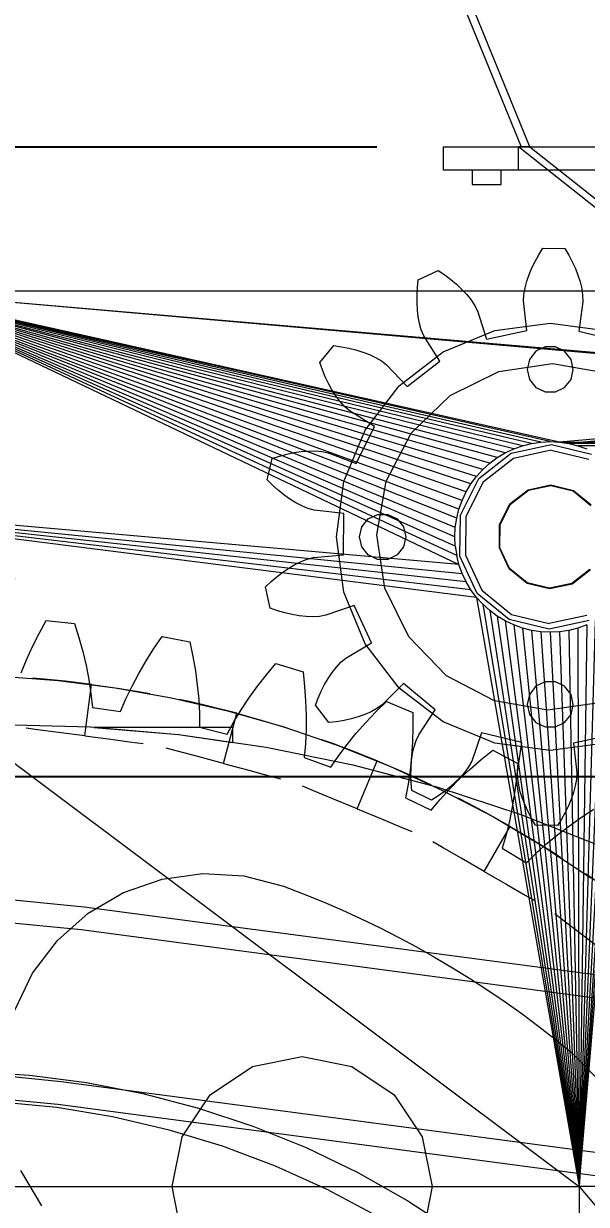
# Model space of a CAD drawing. Header units: millimetres. Extents: x -1970 to 34302, y -80068 to 6837.
# Drawn here: x 25355.9 to 25550.7, y 1933.8 to 2342.7 of the extents above; entities that cross this region are included whole.
import ezdxf

# ---------------------------------------------------------------- set-up
doc = ezdxf.new("R2010")
doc.units = ezdxf.units.MM
for name, color, linetype, lineweight in [('COTAS_O', 1, 'Continuous', 0), ('COTAS_P', 1, 'Continuous', 0), ('lateral_briquetadora', 7, 'Continuous', 0)]:
    doc.layers.add(name, color=color, linetype=linetype, lineweight=lineweight)
doc.dimstyles.new('R19_100', dxfattribs={"dimtxt": 250, "dimasz": 150, "dimexe": 150, "dimexo": 80, "dimgap": 100, "dimtad": 1, "dimtih": 1, "dimtoh": 1, "dimdsep": 46, "dimcen": 0.09, "dimadec": 0, "dimazin": 0, "dimtfac": 1, "dimtdec": 4, "dimtofl": 0, "dimtmove": 0, "dimatfit": 3, "dimfxl": 1, "dimtolj": 1, "dimtzin": 0, "dimarcsym": 0})

# ---------------------------------------------------------------- blocks, each defined once
blk = doc.blocks.new('*D3')
at = {"layer": 'COTAS_P', "color": 0, "lineweight": -2, "transparency": 16777216}
for p, q in [((25334.81, 3271.57), (25051.31, 4199.21)), ((16158.18, 1324.54), (24951.7, 4011.92)), ((16254.38, 496.51), (15970.89, 1424.15))]:
    blk.add_line(p, q, dxfattribs=at)
at = {"layer": 'COTAS_P', "color": 0, "transparency": 16777216}
for points in [[(24944.39, 4035.83), (24959, 3988.02), (25095.15, 4055.76)], [(16150.87, 1348.45), (16165.48, 1300.63), (16014.73, 1280.7)]]:
    blk.add_solid(points, dxfattribs=at)
at = {"layer": 'Defpoints', "color": 0, "transparency": 16777216}
for p in [(25095.15, 4055.76), (25358.19, 3195.06), (16277.76, 420)]:
    blk.add_point(p, dxfattribs=at)
blk = doc.blocks.new('*D5')
at = {"layer": 'COTAS_P', "color": 0, "lineweight": -2, "transparency": 16777216}
for p, q in [((25438.19, 3195.06), (25908.19, 3195.06)), ((25758.19, 150), (25758.19, 3045.06)), ((25438.19, 0), (25908.19, 0))]:
    blk.add_line(p, q, dxfattribs=at)
at = {"layer": 'COTAS_P', "color": 0, "transparency": 16777216}
for points in [[(25733.19, 3045.06), (25783.19, 3045.06), (25758.19, 3195.06)], [(25733.19, 150), (25783.19, 150), (25758.19, 0)]]:
    blk.add_solid(points, dxfattribs=at)
at = {"layer": 'Defpoints', "color": 0, "transparency": 16777216}
for p in [(25358.19, 3195.06), (25758.19, 3195.06), (25358.19, 0)]:
    blk.add_point(p, dxfattribs=at)
blk = doc.blocks.new('*D6')
at = {"layer": 'COTAS_P', "color": 0, "lineweight": -2, "transparency": 16777216}
for p, q in [((25128.19, 1262), (25128.19, 2232)), ((27628.19, 1262), (27628.19, 2232)), ((25278.19, 2082), (27478.19, 2082))]:
    blk.add_line(p, q, dxfattribs=at)
at = {"layer": 'COTAS_P', "color": 0, "transparency": 16777216}
for points in [[(25278.19, 2107), (25278.19, 2057), (25128.19, 2082)], [(27478.19, 2107), (27478.19, 2057), (27628.19, 2082)]]:
    blk.add_solid(points, dxfattribs=at)
at = {"layer": 'Defpoints', "color": 0, "transparency": 16777216}
for p in [(27628.19, 2082), (25128.19, 1182), (27628.19, 1182)]:
    blk.add_point(p, dxfattribs=at)
blk = doc.blocks.new('*D19')
at = {"layer": 'COTAS_O', "color": 0, "lineweight": -2, "transparency": 16777216}
for p, q in [((24708.19, 2300), (25478.19, 2300)), ((25328.19, 150), (25328.19, 2150)), ((24708.19, 0), (25478.19, 0))]:
    blk.add_line(p, q, dxfattribs=at)
at = {"layer": 'COTAS_O', "color": 0, "transparency": 16777216}
for points in [[(25303.19, 2150), (25353.19, 2150), (25328.19, 2300)], [(25303.19, 150), (25353.19, 150), (25328.19, 0)]]:
    blk.add_solid(points, dxfattribs=at)
at = {"layer": 'Defpoints', "color": 0, "transparency": 16777216}
for p in [(24628.19, 2300), (25328.19, 2300), (24628.19, 0)]:
    blk.add_point(p, dxfattribs=at)

msp = doc.modelspace()

# ---------------------------------------------------------------- linework, layer by layer
at = {"layer": 'lateral_briquetadora'}
for p, q in [((25378.187, 2667.25), (25528.187, 2300)), ((25531.187, 2300), (25381.187, 2667.25)), ((25501.187, 2300), (25955.187, 2300)), ((25501.187, 2300), (25501.187, 2292)), ((25501.187, 2300), (25527.187, 2300)), ((25609.187, 2235), (25527.187, 2300)), ((25531.187, 2300), (25527.187, 2300)), ((25527.187, 2292), (25527.187, 2300)), ((25528.187, 2300), (25928.187, 2300)), ((25528.187, 2300), (25531.187, 2300)), ((25531.187, 2300), (25613.187, 2235)), ((25531.187, 2300), (25925.187, 2300)), ((25501.187, 2292), (25955.187, 2292)), ((25501.187, 2292), (25527.187, 2292)), ((25511.187, 2292), (25521.187, 2292)), ((25511.187, 2292), (25511.187, 2287)), ((25521.187, 2287), (25521.187, 2292)), ((25511.187, 2287), (25521.187, 2287)), ((25532.982, 2260.364), (25534.249, 2262.649)), ((25534.249, 2262.649), (25535.659, 2264.918)), ((25535.659, 2264.918), (25543.275, 2264.821)), ((25543.275, 2264.821), (25544.627, 2262.516)), ((25544.627, 2262.516), (25545.834, 2260.2)), ((25492.535, 2253.922), (25499.438, 2257.138)), ((25499.438, 2257.138), (25501.657, 2255.648)), ((25530.904, 2255.77), (25531.865, 2258.07)), ((25531.865, 2258.07), (25532.982, 2260.364)), ((25545.834, 2260.2), (25546.892, 2257.877)), ((25546.892, 2257.877), (25547.794, 2255.554)), ((25492.249, 2251.265), (25492.535, 2253.922)), ((25501.657, 2255.648), (25503.75, 2254.085)), ((25503.75, 2254.085), (25505.711, 2252.452)), ((25529.497, 2251.181), (25530.109, 2253.472)), ((25530.109, 2253.472), (25530.904, 2255.77)), ((25547.794, 2255.554), (25548.529, 2253.236)), ((25548.529, 2253.236), (25549.083, 2250.93)), ((25308.187, 2250), (25506.608, 2155.371)), ((25505.821, 2158.512), (25308.187, 2250)), ((25505.345, 2161.716), (25308.187, 2250)), ((25505.187, 2164.95), (25308.187, 2250)), ((25505.345, 2168.185), (25308.187, 2250)), ((25505.821, 2171.388), (25308.187, 2250)), ((25506.608, 2174.53), (25308.187, 2250)), ((25507.699, 2177.579), (25308.187, 2250)), ((25509.083, 2180.506), (25308.187, 2250)), ((25510.748, 2183.284), (25308.187, 2250)), ((25512.677, 2185.885), (25308.187, 2250)), ((25514.852, 2188.285), (25308.187, 2250)), ((25517.252, 2190.46), (25308.187, 2250)), ((25519.853, 2192.389), (25308.187, 2250)), ((25522.63, 2194.054), (25308.187, 2250)), ((25525.558, 2195.438), (25308.187, 2250)), ((25528.607, 2196.529), (25308.187, 2250)), ((25531.749, 2197.316), (25308.187, 2250)), ((25534.952, 2197.791), (25308.187, 2250)), ((25538.187, 2197.95), (25308.187, 2250)), ((25541.421, 2197.791), (25308.187, 2250)), ((25308.187, 2250), (25914.952, 2197.791)), ((26148.187, 2250), (25308.187, 2250)), ((25308.187, 2250), (25911.749, 2197.316)), ((25492.099, 2248.657), (25492.249, 2251.265)), ((25505.711, 2252.452), (25507.531, 2250.75)), ((25507.531, 2250.75), (25509.199, 2248.98)), ((25509.199, 2248.98), (25510.699, 2247.143)), ((25528.996, 2246.658), (25529.095, 2248.905)), ((25529.095, 2248.905), (25529.497, 2251.181)), ((26148.187, 2250), (25541.421, 2197.791)), ((26148.187, 2250), (25544.625, 2197.316)), ((25549.083, 2250.93), (25549.426, 2248.644)), ((25492.088, 2246.105), (25492.099, 2248.657)), ((25492.22, 2243.617), (25492.088, 2246.105)), ((25510.699, 2247.143), (25512, 2245.232)), ((25512, 2245.232), (25513.012, 2243.225)), ((25530.153, 2236.375), (25528.996, 2246.658)), ((25549.467, 2246.396), (25548.048, 2236.146)), ((25549.426, 2248.644), (25549.467, 2246.396)), ((25492.501, 2241.201), (25492.22, 2243.617)), ((25492.943, 2238.871), (25492.501, 2241.201)), ((25513.012, 2243.225), (25516.181, 2233.374)), ((25493.569, 2236.646), (25492.943, 2238.871)), ((25494.455, 2234.579), (25493.569, 2236.646)), ((25519.034, 2236.429), (25538.187, 2238.95)), ((25538.187, 2238.95), (25557.339, 2236.429)), ((25499.959, 2225.816), (25494.455, 2234.579)), ((25501.187, 2229.036), (25519.034, 2236.429)), ((25516.181, 2233.374), (25530.153, 2236.375)), ((25548.048, 2236.146), (25561.939, 2232.787)), ((25458.453, 2225.304), (25463.277, 2231.196)), ((25463.277, 2231.196), (25465.922, 2230.816)), ((25465.922, 2230.816), (25468.486, 2230.316)), ((25468.486, 2230.316), (25470.961, 2229.695)), ((25470.961, 2229.695), (25473.34, 2228.952)), ((25473.34, 2228.952), (25475.611, 2228.082)), ((25485.861, 2217.276), (25501.187, 2229.036)), ((25533.199, 2229.205), (25530.979, 2226.421)), ((25536.406, 2230.75), (25533.199, 2229.205)), ((25539.967, 2230.75), (25536.406, 2230.75)), ((25543.174, 2229.205), (25539.967, 2230.75)), ((25545.394, 2226.421), (25543.174, 2229.205)), ((25459.347, 2222.786), (25458.453, 2225.304)), ((25475.611, 2228.082), (25477.759, 2227.077)), ((25477.759, 2227.077), (25479.76, 2225.92)), ((25479.76, 2225.92), (25481.543, 2224.55)), ((25481.543, 2224.55), (25488.672, 2217.05)), ((25488.672, 2217.05), (25499.959, 2225.816)), ((25520.378, 2222.247), (25538.955, 2224.945)), ((25530.979, 2226.421), (25530.187, 2222.95)), ((25538.955, 2224.945), (25557.457, 2221.771)), ((25546.187, 2222.95), (25545.394, 2226.421)), ((25460.344, 2220.371), (25459.347, 2222.786)), ((25461.442, 2218.067), (25460.344, 2220.371)), ((25503.544, 2213.939), (25520.378, 2222.247)), ((25530.187, 2222.95), (25530.979, 2219.479)), ((25545.394, 2219.479), (25546.187, 2222.95)), ((25462.64, 2215.882), (25461.442, 2218.067)), ((25474.101, 2201.95), (25485.861, 2217.276)), ((25530.979, 2219.479), (25533.199, 2216.696)), ((25533.199, 2216.696), (25536.406, 2215.151)), ((25539.967, 2215.151), (25543.174, 2216.696)), ((25543.174, 2216.696), (25545.394, 2219.479)), ((25463.942, 2213.828), (25462.64, 2215.882)), ((25465.351, 2211.92), (25463.942, 2213.828)), ((25466.88, 2210.187), (25465.351, 2211.92)), ((25490.101, 2200.836), (25503.544, 2213.939)), ((25536.406, 2215.151), (25539.967, 2215.151)), ((25468.575, 2208.709), (25466.88, 2210.187)), ((25477.336, 2203.202), (25468.575, 2208.709)), ((25466.708, 2184.103), (25474.101, 2201.95)), ((25470.971, 2190.407), (25477.336, 2203.202)), ((25481.365, 2184.221), (25490.101, 2200.836)), ((25524.673, 2193.957), (25538.597, 2196.948)), ((25525.558, 2195.438), (25528.607, 2196.529)), ((25528.607, 2196.529), (25531.749, 2197.316)), ((25531.749, 2197.316), (25534.952, 2197.791)), ((25534.952, 2197.791), (25538.187, 2197.95)), ((25538.187, 2197.95), (25541.421, 2197.791)), ((25538.597, 2196.948), (25552.439, 2193.601)), ((25541.421, 2197.791), (25911.749, 2197.316)), ((25541.421, 2197.791), (25544.625, 2197.316)), ((25914.952, 2197.791), (25544.625, 2197.316)), ((25544.625, 2197.316), (25547.766, 2196.529)), ((25908.607, 2196.529), (25544.625, 2197.316)), ((25911.749, 2197.316), (25544.625, 2197.316)), ((25547.766, 2196.529), (25911.749, 2197.316)), ((25547.766, 2196.529), (25550.815, 2195.438)), ((25905.558, 2195.438), (25547.766, 2196.529)), ((25908.607, 2196.529), (25547.766, 2196.529)), ((25440.163, 2184.731), (25441.952, 2192.134)), ((25441.952, 2192.134), (25444.5, 2192.939)), ((25444.5, 2192.939), (25447.027, 2193.601)), ((25447.027, 2193.601), (25449.527, 2194.116)), ((25449.527, 2194.116), (25451.992, 2194.478)), ((25451.992, 2194.478), (25454.416, 2194.679)), ((25454.416, 2194.679), (25456.787, 2194.706)), ((25456.787, 2194.706), (25459.092, 2194.532)), ((25459.092, 2194.532), (25461.293, 2194.072)), ((25461.293, 2194.072), (25470.971, 2190.407)), ((25513.426, 2185.221), (25524.673, 2193.957)), ((25525.517, 2192.144), (25514.973, 2183.954)), ((25517.252, 2190.46), (25519.853, 2192.389)), ((25519.853, 2192.389), (25522.63, 2194.054)), ((25522.63, 2194.054), (25525.558, 2195.438)), ((25538.571, 2194.948), (25525.517, 2192.144)), ((25538.571, 2194.948), (25551.548, 2191.81)), ((25512.677, 2185.885), (25514.852, 2188.285)), ((25514.852, 2188.285), (25517.252, 2190.46)), ((25442.061, 2182.851), (25440.163, 2184.731)), ((25464.187, 2164.95), (25466.708, 2184.103)), ((25478.192, 2165.719), (25481.365, 2184.221)), ((25507.083, 2172.47), (25513.426, 2185.221)), ((25514.973, 2183.954), (25509.027, 2172)), ((25510.748, 2183.284), (25512.677, 2185.885)), ((25228.187, 2180), (25507.699, 2152.322)), ((25506.608, 2155.371), (25228.187, 2180)), ((25228.187, 2180), (25548.187, 1940)), ((25512.677, 2144.015), (25228.187, 2180)), ((25510.748, 2146.616), (25228.187, 2180)), ((25509.083, 2149.394), (25228.187, 2180)), ((25444.007, 2181.108), (25442.061, 2182.851)), ((25445.995, 2179.508), (25444.007, 2181.108)), ((25448.023, 2178.06), (25445.995, 2179.508)), ((25507.699, 2177.579), (25509.083, 2180.506)), ((25509.083, 2180.506), (25510.748, 2183.284)), ((25524.259, 2176.352), (25530.585, 2181.266)), ((25524.413, 2176.226), (25530.67, 2181.085)), ((25530.585, 2181.266), (25538.417, 2182.949)), ((25530.67, 2181.085), (25538.415, 2182.749)), ((25538.415, 2182.749), (25546.115, 2180.887)), ((25538.417, 2182.949), (25546.204, 2181.066)), ((25546.115, 2180.887), (25552.244, 2175.869)), ((25546.204, 2181.066), (25552.402, 2175.992)), ((25450.087, 2176.774), (25448.023, 2178.06)), ((25452.184, 2175.666), (25450.087, 2176.774)), ((25454.314, 2174.769), (25452.184, 2175.666)), ((25506.608, 2174.53), (25507.699, 2177.579)), ((25520.691, 2169.18), (25524.259, 2176.352)), ((25520.885, 2169.133), (25524.413, 2176.226)), ((25456.482, 2174.172), (25454.314, 2174.769)), ((25466.765, 2173.012), (25456.482, 2174.172)), ((25466.582, 2158.722), (25466.765, 2173.012)), ((25472.979, 2168.421), (25475.199, 2171.205)), ((25475.199, 2171.205), (25478.406, 2172.75)), ((25478.406, 2172.75), (25481.967, 2172.75)), ((25481.967, 2172.75), (25485.174, 2171.205)), ((25485.174, 2171.205), (25487.394, 2168.421)), ((25505.345, 2168.185), (25505.821, 2171.388)), ((25505.821, 2171.388), (25506.608, 2174.53)), ((25506.9, 2158.23), (25507.083, 2172.47)), ((25509.027, 2172), (25508.856, 2158.65)), ((25472.187, 2164.95), (25472.979, 2168.421)), ((25487.394, 2168.421), (25488.187, 2164.95)), ((25505.187, 2164.95), (25505.345, 2168.185)), ((25520.588, 2161.17), (25520.691, 2169.18)), ((25520.784, 2161.212), (25520.885, 2169.133)), ((25466.708, 2145.798), (25464.187, 2164.95)), ((25472.979, 2161.479), (25472.187, 2164.95)), ((25480.89, 2147.142), (25478.192, 2165.719)), ((25488.187, 2164.95), (25487.394, 2161.479)), ((25505.345, 2161.716), (25505.187, 2164.95)), ((25475.199, 2158.696), (25472.979, 2161.479)), ((25487.394, 2161.479), (25485.174, 2158.696)), ((25505.345, 2161.716), (25505.821, 2158.512)), ((25523.971, 2153.909), (25520.588, 2161.17)), ((25524.129, 2154.031), (25520.784, 2161.212)), ((25447.717, 2154.155), (25449.813, 2155.388)), ((25449.813, 2155.388), (25451.938, 2156.441)), ((25451.938, 2156.441), (25454.09, 2157.284)), ((25454.09, 2157.284), (25456.273, 2157.825)), ((25456.273, 2157.825), (25466.582, 2158.722)), ((25478.406, 2157.151), (25475.199, 2158.696)), ((25481.967, 2157.151), (25478.406, 2157.151)), ((25485.174, 2158.696), (25481.967, 2157.151)), ((25506.608, 2155.371), (25505.821, 2158.512)), ((25507.699, 2152.322), (25506.608, 2155.371)), ((25512.914, 2145.321), (25506.9, 2158.23)), ((25508.856, 2158.65), (25514.494, 2146.548)), ((25441.634, 2149.519), (25443.624, 2151.211)), ((25443.624, 2151.211), (25445.652, 2152.759)), ((25445.652, 2152.759), (25447.717, 2154.155)), ((25509.083, 2149.394), (25507.699, 2152.322)), ((25530.17, 2148.834), (25523.971, 2153.909)), ((25530.259, 2149.013), (25524.129, 2154.031)), ((25551.96, 2153.675), (25545.704, 2148.815)), ((25552.115, 2153.548), (25545.788, 2148.634)), ((25439.688, 2147.687), (25441.634, 2149.519)), ((25441.287, 2140.241), (25439.688, 2147.687)), ((25489.198, 2130.308), (25480.89, 2147.142)), ((25510.748, 2146.616), (25509.083, 2149.394)), ((25512.677, 2144.015), (25510.748, 2146.616)), ((25514.494, 2146.548), (25524.825, 2138.09)), ((25537.956, 2146.952), (25530.17, 2148.834)), ((25537.959, 2147.152), (25530.259, 2149.013)), ((25545.788, 2148.634), (25537.956, 2146.952)), ((25545.704, 2148.815), (25537.959, 2147.152)), ((25548.187, 1940), (25565.625, 2146.616)), ((25474.101, 2127.95), (25466.708, 2145.798)), ((25512.677, 2144.015), (25514.852, 2141.616)), ((25512.677, 2144.015), (25548.187, 1940)), ((25523.934, 2136.3), (25512.914, 2145.321)), ((25548.187, 1940), (25563.696, 2144.015)), ((25443.814, 2139.371), (25441.287, 2140.241)), ((25446.323, 2138.645), (25443.814, 2139.371)), ((25448.809, 2138.066), (25446.323, 2138.645)), ((25470.34, 2141.225), (25460.572, 2137.809)), ((25476.376, 2128.27), (25470.34, 2141.225)), ((25517.252, 2139.441), (25514.852, 2141.616)), ((25514.852, 2141.616), (25548.187, 1940)), ((25519.853, 2137.512), (25517.252, 2139.441)), ((25517.252, 2139.441), (25548.187, 1940)), ((25561.521, 2141.616), (25548.187, 1940)), ((25559.122, 2139.441), (25548.187, 1940)), ((25361.277, 2131.468), (25363.709, 2135.968)), ((25363.709, 2135.968), (25373.523, 2135.001)), ((25373.523, 2135.001), (25375.03, 2130.113)), ((25451.264, 2137.641), (25448.809, 2138.066)), ((25453.682, 2137.378), (25451.264, 2137.641)), ((25456.052, 2137.29), (25453.682, 2137.378)), ((25458.36, 2137.405), (25456.052, 2137.29)), ((25460.572, 2137.809), (25458.36, 2137.405)), ((25522.63, 2135.847), (25519.853, 2137.512)), ((25519.853, 2137.512), (25548.187, 1940)), ((25525.558, 2134.462), (25522.63, 2135.847)), ((25522.63, 2135.847), (25548.187, 1940)), ((25537.777, 2132.953), (25523.934, 2136.3)), ((25524.825, 2138.09), (25537.802, 2134.953)), ((25528.607, 2133.371), (25525.558, 2134.462)), ((25525.558, 2134.462), (25548.187, 1940)), ((25551.7, 2135.944), (25537.777, 2132.953)), ((25550.856, 2137.757), (25537.802, 2134.953)), ((25550.815, 2134.462), (25547.766, 2133.371)), ((25556.52, 2137.512), (25548.187, 1940)), ((25553.743, 2135.847), (25548.187, 1940)), ((25550.815, 2134.462), (25548.187, 1940)), ((25359.018, 2126.944), (25361.277, 2131.468)), ((25400.959, 2126.267), (25403.82, 2130.507)), ((25403.82, 2130.507), (25413.492, 2128.583)), ((25502.3, 2116.865), (25489.198, 2130.308)), ((25531.749, 2132.584), (25528.607, 2133.371)), ((25528.607, 2133.371), (25548.187, 1940)), ((25534.952, 2132.109), (25531.749, 2132.584)), ((25531.749, 2132.584), (25548.187, 1940)), ((25538.187, 2131.95), (25534.952, 2132.109)), ((25534.952, 2132.109), (25548.187, 1940)), ((25541.421, 2132.109), (25538.187, 2131.95)), ((25538.187, 2131.95), (25548.187, 1940)), ((25544.625, 2132.584), (25541.421, 2132.109)), ((25541.421, 2132.109), (25548.187, 1940)), ((25547.766, 2133.371), (25544.625, 2132.584)), ((25544.625, 2132.584), (25548.187, 1940)), ((25547.766, 2133.371), (25548.187, 1940)), ((25356.941, 2122.399), (25359.018, 2126.944)), ((25375.03, 2130.113), (25376.363, 2125.236)), ((25398.267, 2121.987), (25400.959, 2126.267)), ((25413.492, 2128.583), (25414.512, 2123.571)), ((25467.476, 2122.99), (25476.376, 2128.27)), ((25485.861, 2112.624), (25474.101, 2127.95)), ((25355.059, 2117.832), (25356.941, 2122.399)), ((25376.363, 2125.236), (25377.513, 2120.372)), ((25395.754, 2117.667), (25398.267, 2121.987)), ((25414.512, 2123.571), (25415.361, 2118.587)), ((25465.744, 2121.555), (25467.476, 2122.99)), ((25377.513, 2120.372), (25378.468, 2115.526)), ((25415.361, 2118.587), (25416.029, 2113.634)), ((25439.939, 2117.202), (25443.202, 2121.141)), ((25443.202, 2121.141), (25452.639, 2118.278)), ((25452.639, 2118.278), (25453.163, 2113.191)), ((25461.36, 2115.971), (25462.713, 2117.991)), ((25462.713, 2117.991), (25464.171, 2119.862)), ((25464.171, 2119.862), (25465.744, 2121.555)), ((25348.054, 2116.747), (25367.87, 2115.237)), ((25363.063, 2115.696), (25359.018, 2116.036)), ((25370.337, 2114.979), (25363.063, 2115.696)), ((25367.87, 2115.237), (25387.584, 2112.727)), ((25379.385, 2113.894), (25370.337, 2114.979)), ((25377.036, 2096.048), (25379.385, 2113.894)), ((25378.468, 2115.526), (25379.21, 2110.702)), ((25379.385, 2113.894), (25388.406, 2112.6)), ((25393.434, 2113.306), (25395.754, 2117.667)), ((25436.841, 2113.206), (25439.939, 2117.202)), ((25458.949, 2111.543), (25460.106, 2113.818)), ((25460.106, 2113.818), (25461.36, 2115.971)), ((25487.353, 2114.137), (25480.035, 2106.821)), ((25498.412, 2105.084), (25487.353, 2114.137)), ((25518.916, 2108.129), (25502.3, 2116.865)), ((25536.406, 2114.75), (25533.199, 2113.205)), ((25539.967, 2114.75), (25536.406, 2114.75)), ((25543.174, 2113.205), (25539.967, 2114.75)), ((25379.21, 2110.702), (25379.71, 2105.906)), ((25387.584, 2112.727), (25407.146, 2109.221)), ((25388.406, 2112.6), (25395.619, 2111.41)), ((25391.323, 2108.905), (25393.434, 2113.306)), ((25395.619, 2111.41), (25399.614, 2110.692)), ((25416.029, 2113.634), (25416.505, 2108.717)), ((25433.917, 2109.153), (25436.841, 2113.206)), ((25453.163, 2113.191), (25453.519, 2108.147)), ((25457.891, 2109.154), (25458.949, 2111.543)), ((25501.187, 2100.864), (25485.861, 2112.624)), ((25530.979, 2110.421), (25530.187, 2106.95)), ((25533.199, 2113.205), (25530.979, 2110.421)), ((25545.394, 2110.421), (25543.174, 2113.205)), ((25546.187, 2106.95), (25545.394, 2110.421)), ((25379.71, 2105.906), (25389.453, 2104.461)), ((25389.453, 2104.461), (25391.323, 2108.905)), ((25407.146, 2109.221), (25426.505, 2104.728)), ((25413.761, 2107.802), (25409.794, 2108.667)), ((25420.879, 2106.141), (25413.761, 2107.802)), ((25416.505, 2108.717), (25416.77, 2103.844)), ((25429.708, 2103.884), (25420.879, 2106.141)), ((25431.18, 2105.041), (25433.917, 2109.153)), ((25453.519, 2108.147), (25453.699, 2103.152)), ((25456.932, 2106.66), (25457.891, 2109.154)), ((25461.604, 2100.645), (25456.932, 2106.66)), ((25477.844, 2104.36), (25481.477, 2107.96)), ((25480.035, 2106.821), (25478.217, 2105.498)), ((25481.477, 2107.96), (25490.588, 2104.186)), ((25537.418, 2104.955), (25518.916, 2108.129)), ((25530.187, 2106.95), (25530.979, 2103.479)), ((25555.995, 2107.654), (25537.418, 2104.955)), ((25545.394, 2103.479), (25546.187, 2106.95)), ((25416.77, 2103.844), (25416.797, 2099.022)), ((25425.05, 2086.498), (25429.708, 2103.884)), ((25426.505, 2104.728), (25445.612, 2099.261)), ((25428.649, 2100.868), (25431.18, 2105.041)), ((25429.708, 2103.884), (25438.483, 2101.424)), ((25453.699, 2103.152), (25453.69, 2098.213)), ((25469.324, 2101.949), (25466.834, 2101.392)), ((25471.721, 2102.631), (25469.324, 2101.949)), ((25474.014, 2103.443), (25471.721, 2102.631)), ((25476.187, 2104.392), (25474.014, 2103.443)), ((25474.369, 2100.687), (25477.844, 2104.36)), ((25478.217, 2105.498), (25476.187, 2104.392)), ((25490.588, 2104.186), (25490.611, 2099.071)), ((25492.685, 2096.465), (25498.412, 2105.084)), ((25530.979, 2103.479), (25533.199, 2100.696)), ((25543.174, 2100.696), (25545.394, 2103.479)), ((25348.187, 2100), (25378.926, 2099.122)), ((25360.758, 2098.191), (25356.738, 2098.721)), ((25368.002, 2097.238), (25360.758, 2098.191)), ((25378.926, 2099.122), (25409.534, 2096.492)), ((25380.348, 2099), (25409.534, 2096.492)), ((25428.187, 2099), (25380.348, 2099)), ((25416.797, 2099.022), (25426.351, 2096.629)), ((25426.351, 2096.629), (25428.649, 2100.868)), ((25428.187, 2099), (25428.187, 2093.806)), ((25438.483, 2101.424), (25445.478, 2099.303)), ((25445.478, 2099.303), (25449.346, 2098.069)), ((25445.612, 2099.261), (25464.417, 2092.833)), ((25453.69, 2098.213), (25453.477, 2093.337)), ((25464.258, 2100.957), (25461.604, 2100.645)), ((25466.834, 2101.392), (25464.258, 2100.957)), ((25471.061, 2096.94), (25474.369, 2100.687)), ((25490.611, 2099.071), (25490.471, 2094.017)), ((25519.034, 2093.472), (25501.187, 2100.864)), ((25533.199, 2100.696), (25536.406, 2099.151)), ((25536.406, 2099.151), (25539.967, 2099.151)), ((25539.967, 2099.151), (25543.174, 2100.696)), ((25377.036, 2096.048), (25368.002, 2097.238)), ((25377.036, 2096.048), (25386.07, 2094.859)), ((25386.07, 2094.859), (25393.314, 2093.905)), ((25393.314, 2093.905), (25397.334, 2093.376)), ((25409.534, 2096.492), (25428.187, 2093.806)), ((25409.534, 2096.492), (25439.879, 2092.122)), ((25462.994, 2093.357), (25459.175, 2094.733)), ((25469.835, 2090.781), (25462.994, 2093.357)), ((25467.935, 2093.116), (25471.061, 2096.94)), ((25490.471, 2094.017), (25490.16, 2089.029)), ((25491.064, 2092.213), (25491.747, 2094.421)), ((25491.747, 2094.421), (25492.685, 2096.465)), ((25514.435, 2097.113), (25511.015, 2087.347)), ((25528.325, 2093.755), (25514.435, 2097.113)), ((25538.187, 2090.95), (25519.034, 2093.472)), ((25526.906, 2083.505), (25528.325, 2093.755)), ((25557.339, 2093.472), (25538.187, 2090.95)), ((25560.193, 2096.527), (25546.22, 2093.526)), ((25546.22, 2093.526), (25547.377, 2083.242)), ((25409.191, 2090.747), (25405.274, 2091.797)), ((25416.249, 2088.856), (25409.191, 2090.747)), ((25439.879, 2092.122), (25469.832, 2086.03)), ((25453.477, 2093.337), (25453.031, 2088.535)), ((25464.417, 2092.833), (25482.873, 2085.461)), ((25465.007, 2089.211), (25467.935, 2093.116)), ((25478.294, 2087.392), (25469.835, 2090.781)), ((25490.219, 2087.488), (25490.562, 2089.895)), ((25490.562, 2089.895), (25491.064, 2092.213)), ((25514.307, 2087.864), (25518.275, 2091.091)), ((25518.275, 2091.091), (25526.972, 2086.442)), ((25425.05, 2086.498), (25416.249, 2088.856)), ((25425.05, 2086.498), (25433.851, 2084.14)), ((25453.031, 2088.535), (25462.305, 2085.217)), ((25462.305, 2085.217), (25465.007, 2089.211)), ((25469.832, 2086.03), (25499.263, 2078.241)), ((25471.406, 2070.762), (25478.294, 2087.392)), ((25478.294, 2087.392), (25486.672, 2083.807)), ((25482.873, 2085.461), (25500.931, 2077.164)), ((25490.16, 2089.029), (25489.667, 2084.114)), ((25490.024, 2085.003), (25490.219, 2087.488)), ((25509.951, 2085.365), (25508.602, 2083.489)), ((25511.015, 2087.347), (25509.951, 2085.365)), ((25510.489, 2084.549), (25514.307, 2087.864)), ((25526.972, 2086.442), (25526.494, 2081.35)), ((25433.851, 2084.14), (25440.909, 2082.248)), ((25440.909, 2082.248), (25444.825, 2081.199)), ((25486.672, 2083.807), (25493.331, 2080.791)), ((25489.667, 2084.114), (25488.977, 2079.283)), ((25489.969, 2082.452), (25490.024, 2085.003)), ((25490.052, 2079.841), (25489.969, 2082.452)), ((25503.343, 2077.646), (25506.83, 2081.145)), ((25507.056, 2081.69), (25505.342, 2079.965)), ((25506.83, 2081.145), (25510.489, 2084.549)), ((25508.602, 2083.489), (25507.056, 2081.69)), ((25526.494, 2081.35), (25525.859, 2076.334)), ((25526.947, 2081.256), (25526.906, 2083.505)), ((25527.29, 2078.971), (25526.947, 2081.256)), ((25547.377, 2083.242), (25547.278, 2080.996)), ((25456.237, 2077.045), (25452.491, 2078.597)), ((25462.988, 2074.249), (25456.237, 2077.045)), ((25488.977, 2079.283), (25488.063, 2074.548)), ((25490.27, 2077.178), (25490.052, 2079.841)), ((25497.089, 2073.786), (25490.27, 2077.178)), ((25493.331, 2080.791), (25497.004, 2079.063)), ((25499.263, 2078.241), (25528.048, 2068.791)), ((25500.047, 2074.047), (25503.343, 2077.646)), ((25500.931, 2077.164), (25518.546, 2067.962)), ((25503.479, 2078.31), (25501.477, 2076.727)), ((25505.342, 2079.965), (25503.479, 2078.31)), ((25527.844, 2076.665), (25527.29, 2078.971)), ((25546.876, 2078.72), (25546.264, 2076.429)), ((25547.278, 2080.996), (25546.876, 2078.72)), ((25471.406, 2070.762), (25462.988, 2074.249)), ((25488.063, 2074.548), (25496.966, 2070.337)), ((25496.966, 2070.337), (25500.047, 2074.047)), ((25499.345, 2075.218), (25497.089, 2073.786)), ((25501.477, 2076.727), (25499.345, 2075.218)), ((25509.921, 2072.61), (25506.314, 2074.472)), ((25525.859, 2076.334), (25525.061, 2071.4)), ((25528.579, 2074.347), (25527.844, 2076.665)), ((25529.481, 2072.023), (25528.579, 2074.347)), ((25545.469, 2074.13), (25544.508, 2071.831)), ((25546.264, 2076.429), (25545.469, 2074.13)), ((25471.406, 2070.762), (25479.824, 2067.275)), ((25516.367, 2069.163), (25509.921, 2072.61)), ((25524.312, 2064.698), (25516.367, 2069.163)), ((25525.061, 2071.4), (25524.089, 2066.557)), ((25530.539, 2069.701), (25529.481, 2072.023)), ((25531.746, 2067.385), (25530.539, 2069.701)), ((25543.391, 2069.536), (25542.125, 2067.252)), ((25544.508, 2071.831), (25543.391, 2069.536)), ((25548.978, 2067.874), (25553.243, 2070.696)), ((25479.824, 2067.275), (25486.575, 2064.479)), ((25518.546, 2067.962), (25535.673, 2057.881)), ((25524.089, 2066.557), (25522.928, 2061.816)), ((25528.048, 2068.791), (25556.062, 2057.718)), ((25533.099, 2065.08), (25531.746, 2067.385)), ((25540.714, 2064.982), (25533.099, 2065.08)), ((25542.125, 2067.252), (25540.714, 2064.982)), ((25540.878, 2061.92), (25544.853, 2064.949)), ((25544.853, 2064.949), (25548.978, 2067.874)), ((25486.575, 2064.479), (25490.321, 2062.927)), ((25515.312, 2049.11), (25524.312, 2064.698)), ((25522.928, 2061.816), (25521.555, 2057.194)), ((25524.312, 2064.698), (25532.15, 2060.051)), ((25537.065, 2058.779), (25540.878, 2061.92)), ((25501.093, 2057.319), (25497.581, 2059.347)), ((25507.421, 2053.666), (25501.093, 2057.319)), ((25521.555, 2057.194), (25530.003, 2052.131)), ((25532.15, 2060.051), (25538.358, 2056.192)), ((25533.432, 2055.521), (25537.065, 2058.779)), ((25535.673, 2057.881), (25552.267, 2046.944)), ((25515.312, 2049.11), (25507.421, 2053.666)), ((25530.003, 2052.131), (25533.432, 2055.521)), ((25538.358, 2056.192), (25541.775, 2053.999)), ((25403.903, 2046.45), (25417.981, 2048.395)), ((25417.981, 2048.395), (25432.169, 2047.556)), ((25515.312, 2049.11), (25523.202, 2044.554)), ((25390.474, 2041.796), (25403.903, 2046.45)), ((25432.169, 2047.556), (25445.92, 2043.965)), ((25523.202, 2044.554), (25529.53, 2040.901)), ((25553.739, 2045.915), (25550.405, 2048.232)), ((25378.211, 2034.611), (25390.474, 2041.796)), ((25445.92, 2043.965), (25452.671, 2041.391)), ((25452.671, 2041.391), (25459.366, 2038.675)), ((25529.53, 2040.901), (25533.042, 2038.873)), ((25376.879, 2036.782), (25351.22, 2039.282)), ((27123.191, 1804.947), (25376.879, 2036.782)), ((25459.366, 2038.675), (25466.002, 2035.817)), ((25367.585, 2025.173), (25378.211, 2034.611)), ((25466.002, 2035.817), (25472.575, 2032.818)), ((25472.575, 2032.818), (25479.083, 2029.681)), ((25542.99, 2031.907), (25539.773, 2034.376)), ((25375.827, 2028.852), (25350.722, 2031.298)), ((27122.138, 1797.017), (25375.827, 2028.852)), ((25479.083, 2029.681), (25485.523, 2026.406)), ((25548.787, 2027.459), (25542.99, 2031.907)), ((25359.005, 2013.842), (25367.585, 2025.173)), ((25485.523, 2026.406), (25491.892, 2022.994)), ((25556.016, 2021.912), (25548.787, 2027.459)), ((25491.892, 2022.994), (25498.187, 2019.449)), ((25498.187, 2019.449), (25504.405, 2015.77)), ((25504.405, 2015.77), (25510.543, 2011.96)), ((25352.801, 2001.055), (25359.005, 2013.842)), ((25510.543, 2011.96), (25516.6, 2008.02)), ((25516.6, 2008.02), (25522.571, 2003.953)), ((25522.571, 2003.953), (25528.454, 1999.76)), ((25528.454, 1999.76), (25534.247, 1995.442)), ((25534.247, 1995.442), (25539.947, 1991.003)), ((25539.947, 1991.003), (25545.551, 1986.443)), ((25435.091, 1981.565), (25452.312, 1984.991)), ((25452.312, 1984.991), (25469.532, 1981.565)), ((25545.551, 1986.443), (25555.537, 1976.329)), ((25338.123, 1979.841), (25357.954, 1978.568)), ((25420.492, 1971.811), (25435.091, 1981.565)), ((25469.532, 1981.565), (25484.131, 1971.811)), ((25368.852, 1976.313), (25347.422, 1978.401)), ((25357.954, 1978.568), (25377.663, 1976.026)), ((27115.163, 1744.478), (25368.852, 1976.313)), ((25377.663, 1976.026), (25397.168, 1972.228)), ((25397.168, 1972.228), (25416.39, 1967.187)), ((25410.737, 1957.212), (25420.492, 1971.811)), ((25484.131, 1971.811), (25493.886, 1957.212)), ((25367.799, 1968.382), (25346.924, 1970.416)), ((25347.808, 1969.358), (25367.344, 1967.433)), ((25367.344, 1967.433), (25386.714, 1964.236)), ((27114.11, 1736.548), (25367.799, 1968.382)), ((25416.39, 1967.187), (25435.25, 1960.925)), ((25386.714, 1964.236), (25405.832, 1959.778)), ((25405.832, 1959.778), (25424.618, 1954.079)), ((25435.25, 1960.925), (25453.669, 1953.468)), ((25407.312, 1939.991), (25410.737, 1957.212)), ((25493.886, 1957.212), (25497.312, 1939.991)), ((25424.618, 1954.079), (25442.992, 1947.164)), ((25453.669, 1953.468), (25471.573, 1944.846)), ((25442.992, 1947.164), (25460.873, 1939.062)), ((25362.154, 1933.346), (25354.97, 1945.609)), ((25471.573, 1944.846), (25488.888, 1935.094)), ((25108.187, 1940), (25548.187, 1940)), ((25410.737, 1922.77), (25407.312, 1939.991)), ((25460.873, 1939.062), (25478.187, 1929.808)), ((25497.312, 1939.991), (25493.886, 1922.77)), ((25548.187, 1940), (25548.187, 1510)), ((25548.187, 1940), (25908.187, 1510)), ((25908.187, 1940), (25548.187, 1940)), ((25488.888, 1935.094), (25505.543, 1924.253))]:
    msp.add_line(p, q, dxfattribs=at)

# ---------------------------------------------------------------- dimensions: what is measured, and where the dimension line sits
at = {"layer": 'COTAS_O'}
dim = msp.add_aligned_dim(p1=(24628.187, 0), p2=(24628.187, 2300), distance=-700, text='<> O', dimstyle='R19_100', dxfattribs=at)
dim.commit()
dim.dimension.update_dxf_attribs({"geometry": '*D19', "text_midpoint": (25328.187, 1150)})
at = {"layer": 'COTAS_P'}
for p1, p2, distance, picture, middle in [((16277.765, 420), (25358.187, 3195.061), 900, '*D3', (20554.937, 2668.234)), ((25358.187, 0), (25358.187, 3195.061), -400, '*D5', (25758.187, 1597.53)), ((25128.187, 1182), (27628.187, 1182), 900, '*D6', (26378.187, 2082))]:
    dim = msp.add_aligned_dim(p1=p1, p2=p2, distance=distance, text='<> P', dimstyle='R19_100', dxfattribs=at)
    dim.commit()
    dim.dimension.update_dxf_attribs({"geometry": picture, "text_midpoint": middle})

doc.saveas('drawing.dxf')
